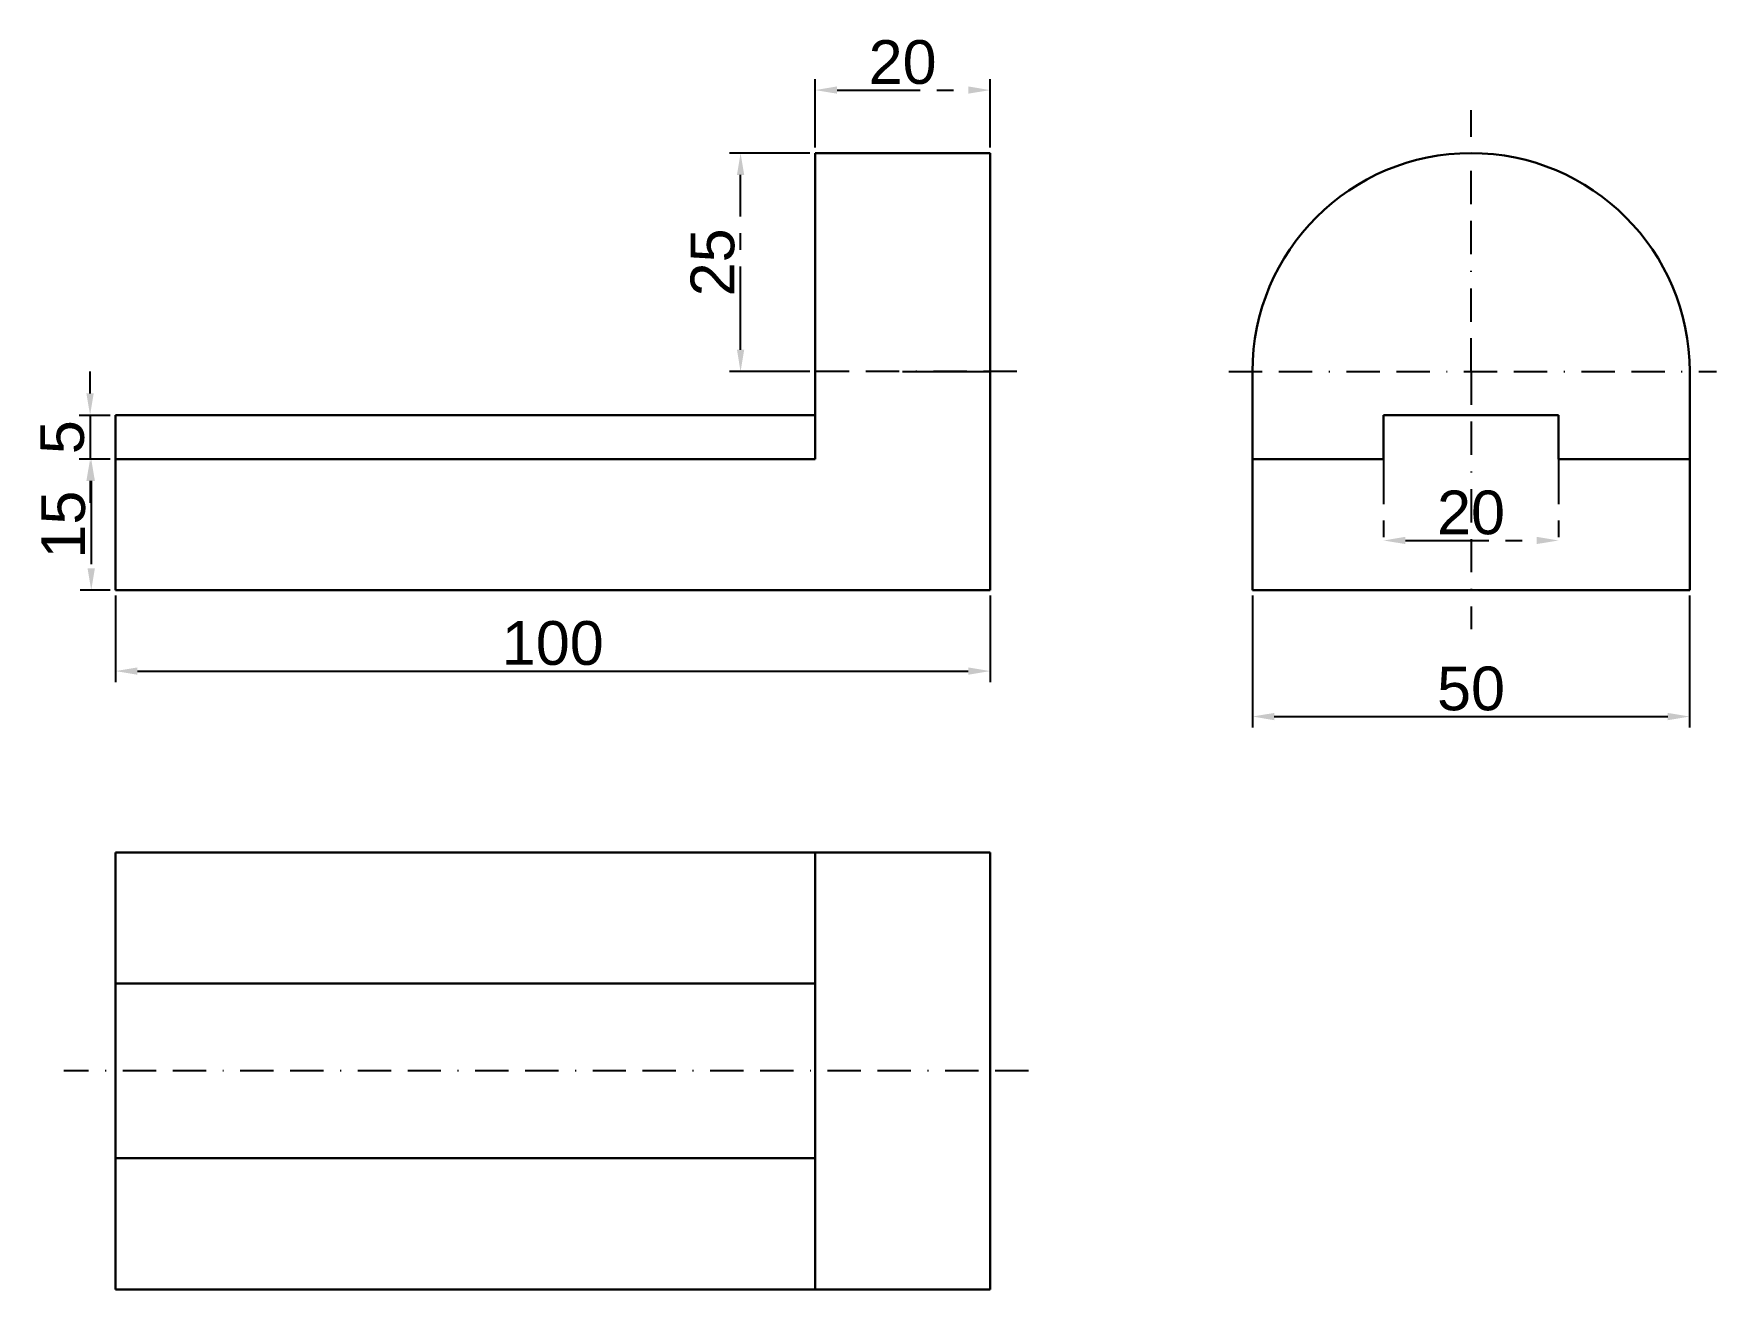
# Model space of a CAD drawing. Header units: millimetres. Extents: x 2720 to 2912, y 1806 to 1949.
import ezdxf

# ---------------------------------------------------------------- set-up
doc = ezdxf.new("R2010")
doc.units = ezdxf.units.MM
doc.header["$LTSCALE"] = 0.3
doc.linetypes.add('BORDER', pattern=[44.45, 12.7, -6.35, 12.7, -6.35, 0, -6.35])
doc.linetypes.add('CENTER', pattern=[50.8, 31.75, -6.35, 6.35, -6.35])
doc.styles.get("Standard").update_dxf_attribs({"font": 'arial.ttf'})
doc.dimstyles.new('ISO-25', dxfattribs={"dimtxt": 5, "dimasz": 2.5, "dimexe": 1.25, "dimexo": 0.625, "dimtad": 1, "dimtxsty": 'Standard', "dimcen": 2.5, "dimadec": 0, "dimazin": 0, "dimtfac": 1, "dimtmove": 0, "dimatfit": 3, "dimfxl": 1, "dimarcsym": 0})

# ---------------------------------------------------------------- blocks, each defined once
blk = doc.blocks.new('*D1')
at = {"color": 0, "linetype": 'CENTER', "lineweight": -2, "transparency": 16777216}
for p, q in [((2808.91, 1936.22), (2808.91, 1944.05)), ((2828.91, 1936.22), (2828.91, 1944.05)), ((2811.41, 1942.8), (2826.41, 1942.8))]:
    blk.add_line(p, q, dxfattribs=at)
at = {"color": 0, "linetype": 'CENTER', "transparency": 16777216}
for points in [[(2811.41, 1943.22), (2811.41, 1942.39), (2808.91, 1942.8)], [(2826.41, 1943.22), (2826.41, 1942.39), (2828.91, 1942.8)]]:
    blk.add_solid(points, dxfattribs=at)
at = {"layer": 'Defpoints', "color": 0, "linetype": 'CENTER', "transparency": 16777216}
for p in [(2828.91, 1942.8), (2808.91, 1935.59), (2828.91, 1935.59)]:
    blk.add_point(p, dxfattribs=at)
at = {"color": 0, "linetype": 'CENTER', "transparency": 16777216, "insert": (2818.91, 1945.98), "char_height": 5, "attachment_point": 5}
blk.add_mtext('20', dxfattribs=at)
blk = doc.blocks.new('*D2')
at = {"color": 0, "lineweight": -2, "transparency": 16777216}
for p, q in [((2728.91, 1884.97), (2728.91, 1875.08)), ((2828.91, 1884.97), (2828.91, 1875.08)), ((2731.41, 1876.33), (2826.41, 1876.33))]:
    blk.add_line(p, q, dxfattribs=at)
at = {"color": 0, "transparency": 16777216}
for points in [[(2731.41, 1876.75), (2731.41, 1875.91), (2728.91, 1876.33)], [(2826.41, 1876.75), (2826.41, 1875.91), (2828.91, 1876.33)]]:
    blk.add_solid(points, dxfattribs=at)
at = {"layer": 'Defpoints', "color": 0, "transparency": 16777216}
for p in [(2728.91, 1885.59), (2828.91, 1885.59), (2828.91, 1876.33)]:
    blk.add_point(p, dxfattribs=at)
at = {"color": 0, "transparency": 16777216, "insert": (2778.91, 1879.51), "char_height": 5, "attachment_point": 5}
blk.add_mtext('100', dxfattribs=at)
blk = doc.blocks.new('*D3')
at = {"color": 0, "linetype": 'CENTER', "lineweight": -2, "transparency": 16777216}
for p, q in [((2726, 1908.09), (2726, 1910.59)), ((2728.29, 1905.59), (2724.75, 1905.59)), ((2726, 1905.59), (2726, 1900.59)), ((2728.29, 1900.59), (2724.75, 1900.59)), ((2726, 1898.09), (2726, 1895.59))]:
    blk.add_line(p, q, dxfattribs=at)
at = {"color": 0, "linetype": 'CENTER', "transparency": 16777216}
for points in [[(2725.58, 1908.09), (2726.41, 1908.09), (2726, 1905.59)], [(2725.58, 1898.09), (2726.41, 1898.09), (2726, 1900.59)]]:
    blk.add_solid(points, dxfattribs=at)
at = {"layer": 'Defpoints', "color": 0, "linetype": 'CENTER', "transparency": 16777216}
for p in [(2728.91, 1905.59), (2726, 1900.59), (2728.91, 1900.59)]:
    blk.add_point(p, dxfattribs=at)
at = {"color": 0, "linetype": 'CENTER', "transparency": 16777216, "insert": (2722.83, 1903.09), "char_height": 5, "attachment_point": 5, "rotation": 90}
blk.add_mtext('5', dxfattribs=at)
blk = doc.blocks.new('*D4')
at = {"color": 0, "linetype": 'CENTER', "lineweight": -2, "transparency": 16777216}
for p, q in [((2728.29, 1900.59), (2724.88, 1900.59)), ((2726.13, 1898.09), (2726.13, 1888.09)), ((2728.29, 1885.59), (2724.88, 1885.59))]:
    blk.add_line(p, q, dxfattribs=at)
at = {"color": 0, "linetype": 'CENTER', "transparency": 16777216}
for points in [[(2725.71, 1898.09), (2726.55, 1898.09), (2726.13, 1900.59)], [(2725.71, 1888.09), (2726.55, 1888.09), (2726.13, 1885.59)]]:
    blk.add_solid(points, dxfattribs=at)
at = {"layer": 'Defpoints', "color": 0, "linetype": 'CENTER', "transparency": 16777216}
for p in [(2728.91, 1900.59), (2726.13, 1885.59), (2728.91, 1885.59)]:
    blk.add_point(p, dxfattribs=at)
at = {"color": 0, "linetype": 'CENTER', "transparency": 16777216, "insert": (2722.95, 1893.09), "char_height": 5, "attachment_point": 5, "rotation": 90}
blk.add_mtext('15', dxfattribs=at)
blk = doc.blocks.new('*D5')
at = {"color": 0, "linetype": 'CENTER', "lineweight": -2, "transparency": 16777216}
for p, q in [((2808.29, 1935.59), (2799.13, 1935.59)), ((2800.38, 1913.09), (2800.38, 1933.09)), ((2808.29, 1910.59), (2799.13, 1910.59))]:
    blk.add_line(p, q, dxfattribs=at)
at = {"color": 0, "linetype": 'CENTER', "transparency": 16777216}
for points in [[(2799.97, 1933.09), (2800.8, 1933.09), (2800.38, 1935.59)], [(2799.97, 1913.09), (2800.8, 1913.09), (2800.38, 1910.59)]]:
    blk.add_solid(points, dxfattribs=at)
at = {"layer": 'Defpoints', "color": 0, "linetype": 'CENTER', "transparency": 16777216}
for p in [(2800.38, 1935.59), (2808.91, 1935.59), (2808.91, 1910.59)]:
    blk.add_point(p, dxfattribs=at)
at = {"color": 0, "linetype": 'CENTER', "transparency": 16777216, "insert": (2797.2, 1923.09), "char_height": 5, "attachment_point": 5, "rotation": 90}
blk.add_mtext('25', dxfattribs=at)
blk = doc.blocks.new('*D7')
at = {"color": 0, "linetype": 'CENTER', "lineweight": -2, "transparency": 16777216}
for p, q in [((2873.91, 1904.97), (2873.91, 1890.02)), ((2893.91, 1904.97), (2893.91, 1890.02)), ((2876.41, 1891.27), (2891.41, 1891.27))]:
    blk.add_line(p, q, dxfattribs=at)
at = {"color": 0, "linetype": 'CENTER', "transparency": 16777216}
for points in [[(2876.41, 1891.69), (2876.41, 1890.86), (2873.91, 1891.27)], [(2891.41, 1891.69), (2891.41, 1890.86), (2893.91, 1891.27)]]:
    blk.add_solid(points, dxfattribs=at)
at = {"layer": 'Defpoints', "color": 0, "linetype": 'CENTER', "transparency": 16777216}
for p in [(2873.91, 1905.59), (2893.91, 1905.59), (2893.91, 1891.27)]:
    blk.add_point(p, dxfattribs=at)
at = {"color": 0, "linetype": 'CENTER', "transparency": 16777216, "insert": (2883.91, 1894.45), "char_height": 5, "attachment_point": 5}
blk.add_mtext('20', dxfattribs=at)
blk = doc.blocks.new('*D9')
at = {"color": 0, "lineweight": -2, "transparency": 16777216}
for p, q in [((2858.91, 1884.97), (2858.91, 1869.88)), ((2908.91, 1884.97), (2908.91, 1869.88)), ((2861.41, 1871.13), (2906.41, 1871.13))]:
    blk.add_line(p, q, dxfattribs=at)
at = {"color": 0, "transparency": 16777216}
for points in [[(2861.41, 1871.54), (2861.41, 1870.71), (2858.91, 1871.13)], [(2906.41, 1871.54), (2906.41, 1870.71), (2908.91, 1871.13)]]:
    blk.add_solid(points, dxfattribs=at)
at = {"layer": 'Defpoints', "color": 0, "transparency": 16777216}
for p in [(2858.91, 1885.59), (2908.91, 1885.59), (2908.91, 1871.13)]:
    blk.add_point(p, dxfattribs=at)
at = {"color": 0, "transparency": 16777216, "insert": (2883.91, 1874.31), "char_height": 5, "attachment_point": 5}
blk.add_mtext('50', dxfattribs=at)

msp = doc.modelspace()

# ---------------------------------------------------------------- linework, layer by layer
at = {"linetype": 'BORDER'}
for p, q in [((2883.914, 1910.591), (2883.914, 1940.515)), ((2831.961, 1910.591), (2806.598, 1910.591)), ((2856.222, 1910.591), (2911.962, 1910.591)), ((2883.914, 1910.591), (2883.914, 1881.117)), ((2833.3, 1830.591), (2723.016, 1830.591))]:
    msp.add_line(p, q, dxfattribs=at)
at = {"lineweight": 30}
for p, q in [((2828.914, 1935.591), (2808.914, 1935.591)), ((2808.914, 1935.591), (2808.914, 1900.591)), ((2828.914, 1885.591), (2828.914, 1935.591)), ((2858.914, 1900.591), (2858.914, 1910.591)), ((2908.914, 1900.591), (2908.914, 1910.591)), ((2728.914, 1905.591), (2808.914, 1905.591)), ((2728.914, 1905.591), (2728.914, 1900.591)), ((2873.914, 1905.591), (2893.914, 1905.591)), ((2873.914, 1900.591), (2873.914, 1905.591)), ((2893.914, 1900.591), (2893.914, 1905.591)), ((2728.914, 1885.591), (2728.914, 1900.591)), ((2728.914, 1900.591), (2808.914, 1900.591)), ((2858.914, 1885.591), (2858.914, 1900.591)), ((2858.914, 1900.591), (2873.914, 1900.591)), ((2893.914, 1900.591), (2908.914, 1900.591)), ((2908.914, 1885.591), (2908.914, 1900.591)), ((2728.914, 1885.591), (2828.914, 1885.591)), ((2858.914, 1885.591), (2908.914, 1885.591)), ((2728.914, 1855.591), (2828.914, 1855.591)), ((2728.914, 1855.591), (2728.914, 1805.591)), ((2808.914, 1855.591), (2808.914, 1805.591)), ((2828.914, 1855.591), (2828.914, 1805.591)), ((2728.914, 1840.591), (2808.914, 1840.591)), ((2728.914, 1820.591), (2808.914, 1820.591)), ((2728.914, 1805.591), (2828.914, 1805.591))]:
    msp.add_line(p, q, dxfattribs=at)
for p, q in [((2828.914, 1935.591), (2828.914, 1935.591)), ((2818.914, 1910.591), (2828.914, 1910.591))]:
    msp.add_line(p, q)
msp.add_arc((2883.914, 1910.591), 25, 360, 180, dxfattribs=at)

# ---------------------------------------------------------------- dimensions: what is measured, and where the dimension line sits
at = {"linetype": 'CENTER'}
for base, p1, p2, picture, middle in [((2828.914, 1942.802), (2808.914, 1935.591), (2828.914, 1935.591), '*D1', (2818.914, 1945.98)), ((2893.914, 1891.275), (2873.914, 1905.591), (2893.914, 1905.591), '*D7', (2883.914, 1894.453))]:
    dim = msp.add_linear_dim(base=base, p1=p1, p2=p2, dimstyle='ISO-25', dxfattribs=at)
    dim.commit()
    dim.dimension.update_dxf_attribs({"geometry": picture, "text_midpoint": middle})
for base, p1, p2, picture, middle in [((2800.382, 1935.591), (2808.914, 1910.591), (2808.914, 1935.591), '*D5', (2797.204, 1923.091)), ((2725.995, 1900.591), (2728.914, 1905.591), (2728.914, 1900.591), '*D3', (2722.827, 1903.091)), ((2726.129, 1885.591), (2728.914, 1900.591), (2728.914, 1885.591), '*D4', (2722.951, 1893.091))]:
    dim = msp.add_linear_dim(base=base, p1=p1, p2=p2, angle=90, dimstyle='ISO-25', dxfattribs=at)
    dim.commit()
    dim.dimension.update_dxf_attribs({"geometry": picture, "text_midpoint": middle})
dim = msp.add_linear_dim(base=(2828.914, 1876.329), p1=(2728.914, 1885.591), p2=(2828.914, 1885.591), dimstyle='ISO-25')
dim.commit()
dim.dimension.update_dxf_attribs({"geometry": '*D2', "text_midpoint": (2778.914, 1879.507)})
dim = msp.add_linear_dim(base=(2908.914, 1871.128), p1=(2858.914, 1885.591), p2=(2908.914, 1885.591), dimstyle='ISO-25')
dim.commit()
dim.dimension.update_dxf_attribs({"geometry": '*D9', "text_midpoint": (2883.914, 1871.128), "dimtype": 160})

doc.saveas('drawing.dxf')
